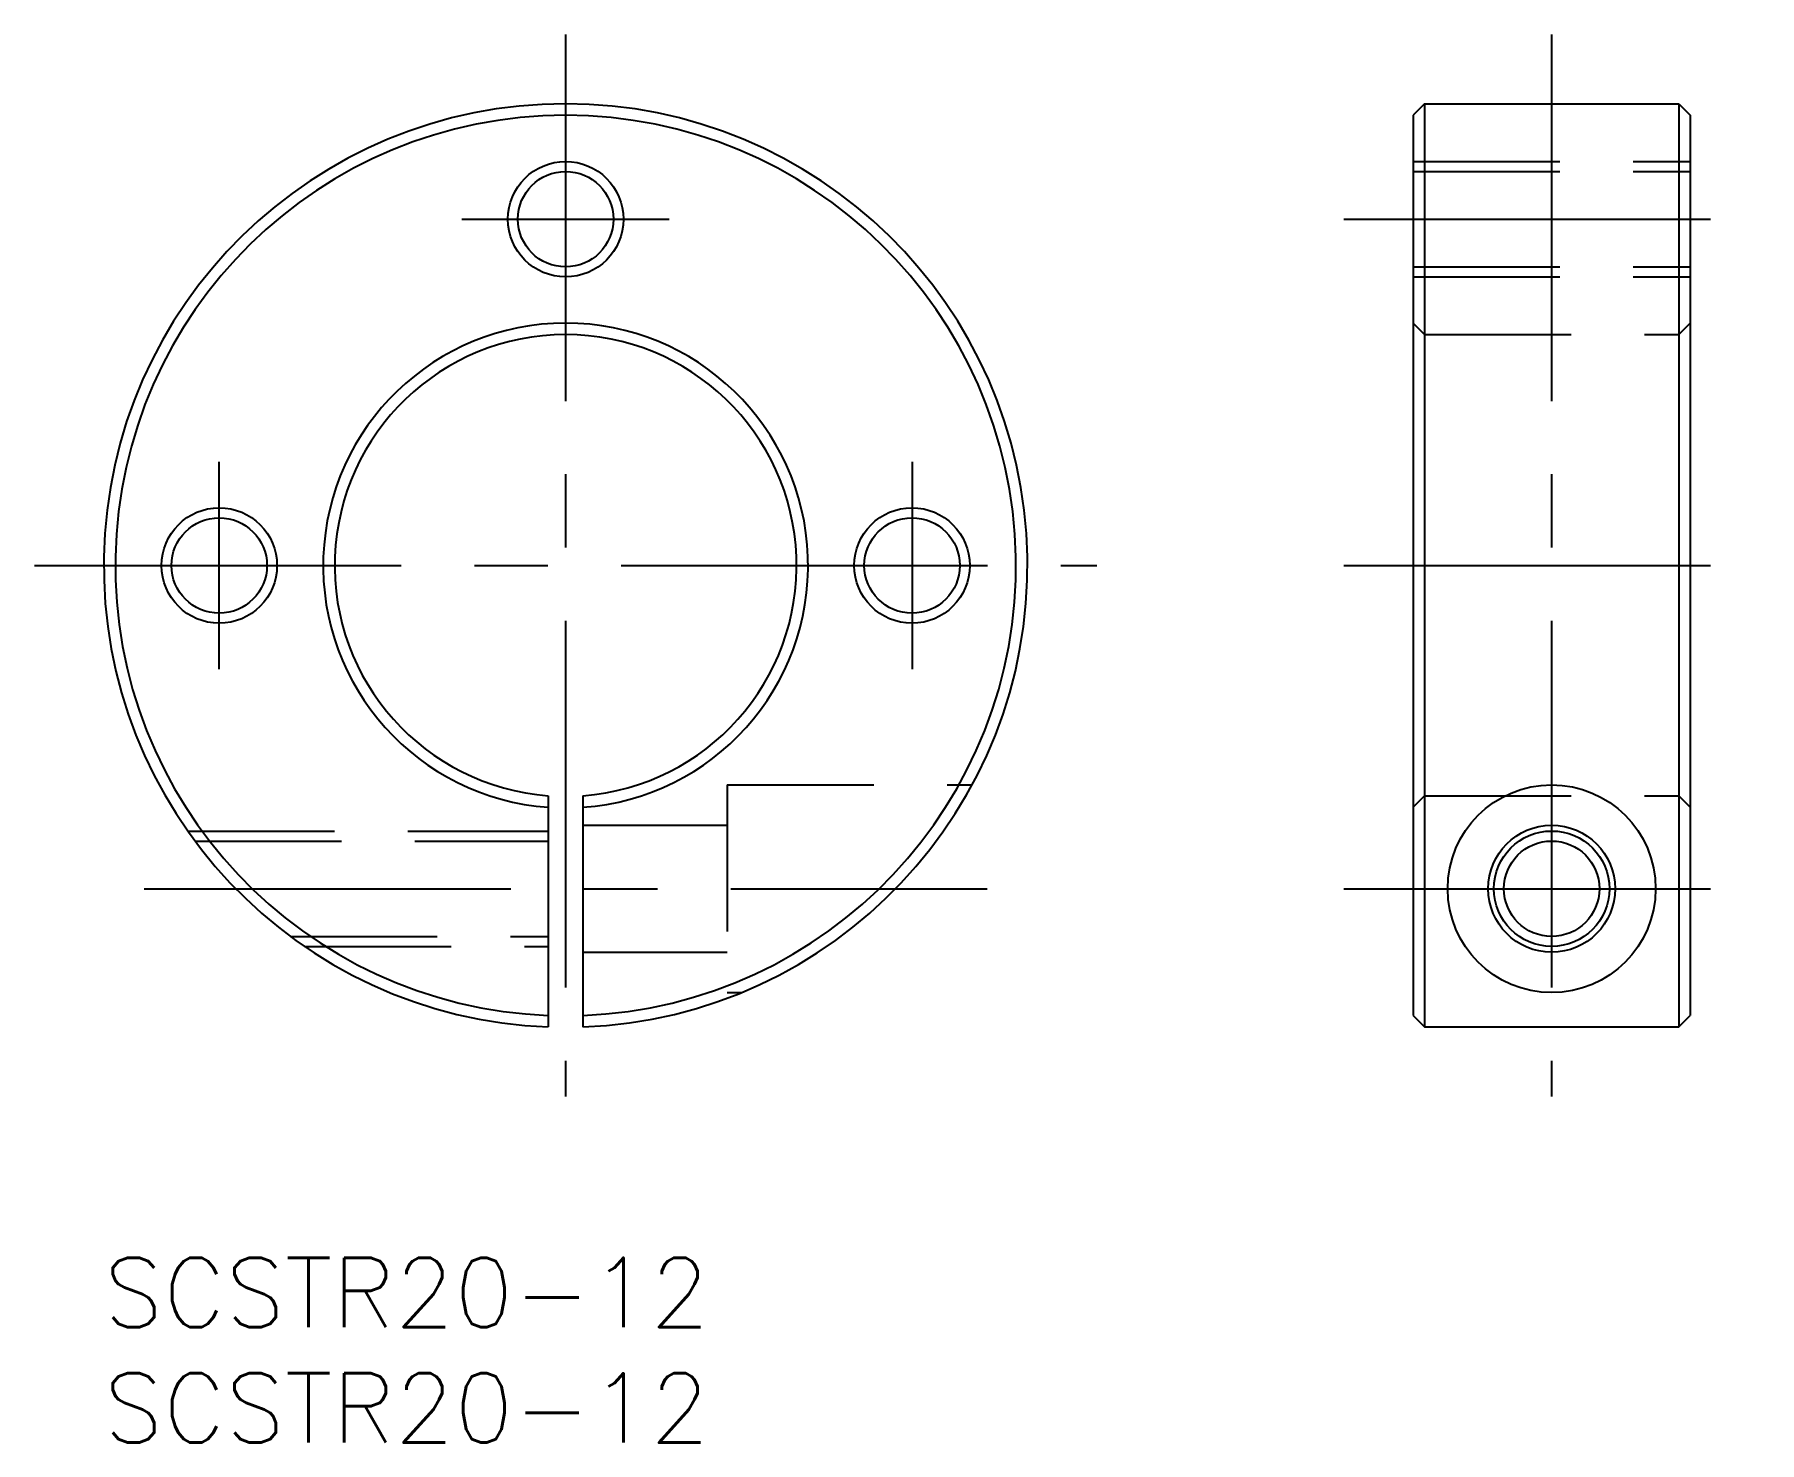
# Model space of a CAD drawing. Extents: x -3 to 71.7, y -8 to 53.
import ezdxf

# ---------------------------------------------------------------- set-up
doc = ezdxf.new("R2010")
doc.units = 0
doc.header["$LTSCALE"] = 0.5
doc.linetypes.add('CENTER', pattern=[50.8, 31.75, -6.35, 6.35, -6.35])
doc.linetypes.add('DASHED', pattern=[19.05, 12.7, -6.35])
for name, color, linetype in [('MSM_CENTER', 1, 'CENTER'), ('MSM_CONTINUOUS', 7, 'CONTINUOUS'), ('MSM_DASHED', 4, 'DASHED'), ('MSM_NARROW', 5, 'CONTINUOUS'), ('MSM_PART_NUMBER', 7, 'CONTINUOUS')]:
    doc.layers.add(name, color=color, linetype=linetype)
doc.styles.get("Standard").update_dxf_attribs({"font": 'txt.shx', "height": 3, "bigfont": 'bigfont.shx'})

# ---------------------------------------------------------------- blocks, each defined once
blk = doc.blocks.new('*U3')
at = {"layer": 'MSM_PART_NUMBER'}
blk.add_text('SCSTR20-12', height=3, dxfattribs=at).set_placement((0, -3))
blk = doc.blocks.new('*U4')
at = {"layer": 'MSM_PART_NUMBER'}
blk.add_text('SCSTR20-12', height=3, dxfattribs=at).set_placement((0, -8))

msp = doc.modelspace()

# ---------------------------------------------------------------- linework, layer by layer
at = {"layer": 'MSM_CENTER'}
for p, q in [((20, 52.986), (20, 6.986)), ((62.698, 52.986), (62.698, 6.986)), ((15.511, 44.986), (24.489, 44.986)), ((53.698, 44.986), (71.698, 44.986)), ((5, 25.497), (5, 34.475)), ((35, 34.475), (35, 25.497)), ((-3, 29.986), (43, 29.986)), ((53.698, 29.986), (71.698, 29.986)), ((1.752, 15.986), (38.248, 15.986)), ((53.698, 15.986), (71.698, 15.986))]:
    msp.add_line(p, q, dxfattribs=at)
at = {"layer": 'MSM_CONTINUOUS'}
for p, q in [((57.198, 49.986), (56.698, 49.486)), ((56.698, 49.486), (56.698, 10.5)), ((57.198, 49.986), (57.198, 10)), ((57.198, 49.986), (68.198, 49.986)), ((68.198, 49.986), (68.198, 10)), ((68.198, 49.986), (68.698, 49.486)), ((68.698, 49.486), (68.698, 10.5)), ((68.698, 29.986), (68.698, 29.986)), ((19.25, 20.014), (19.25, 10)), ((20.75, 20.014), (20.75, 10)), ((56.698, 10.5), (57.198, 10)), ((68.198, 10), (68.698, 10.5)), ((57.198, 10), (68.198, 10))]:
    msp.add_line(p, q, dxfattribs=at)
for centre, radius in [((20, 44.986), 2.067), ((5, 29.986), 2.067), ((35, 29.986), 2.067), ((62.698, 15.986), 4.5), ((62.698, 15.986), 2.75), ((62.698, 15.986), 2.067)]:
    msp.add_circle(centre, radius, dxfattribs=at)
for radius, start, end in [(20, 272.1491, 267.8509), (19.5, 272.20423, 267.79577), (10.5, 274.09604, 265.90396), (10, 274.30122, 265.69878)]:
    msp.add_arc((20, 29.986), radius, start, end, dxfattribs=at)
at = {"layer": 'MSM_DASHED'}
for p, q in [((56.698, 47.486), (68.698, 47.486)), ((56.698, 47.053), (68.698, 47.053)), ((56.698, 42.919), (68.698, 42.919)), ((56.698, 42.486), (68.698, 42.486)), ((56.698, 40.486), (57.198, 39.986)), ((68.198, 39.986), (68.698, 40.486)), ((57.198, 39.986), (68.198, 39.986)), ((27, 20.486), (27, 11.486)), ((27, 20.486), (37.6, 20.486)), ((56.698, 19.513), (57.198, 20.014)), ((57.198, 20.014), (68.198, 20.014)), ((68.198, 20.014), (68.698, 19.513)), ((20.75, 18.736), (27, 18.736)), ((3.637, 18.486), (19.25, 18.486)), ((3.95, 18.053), (19.25, 18.053)), ((8.09, 13.919), (19.25, 13.919)), ((8.697, 13.486), (19.25, 13.486)), ((20.75, 13.236), (27, 13.236)), ((27, 11.486), (27.599, 11.486))]:
    msp.add_line(p, q, dxfattribs=at)
at = {"layer": 'MSM_NARROW'}
for centre in [(20, 44.986), (5, 29.986), (35, 29.986), (62.698, 15.986)]:
    msp.add_circle(centre, 2.5, dxfattribs=at)

# ---------------------------------------------------------------- block references
at = {"layer": 'MSM_CONTINUOUS'}
for name in ['*U3', '*U4']:
    msp.add_blockref(name, (0, 0), dxfattribs=at)

doc.saveas('drawing.dxf')
